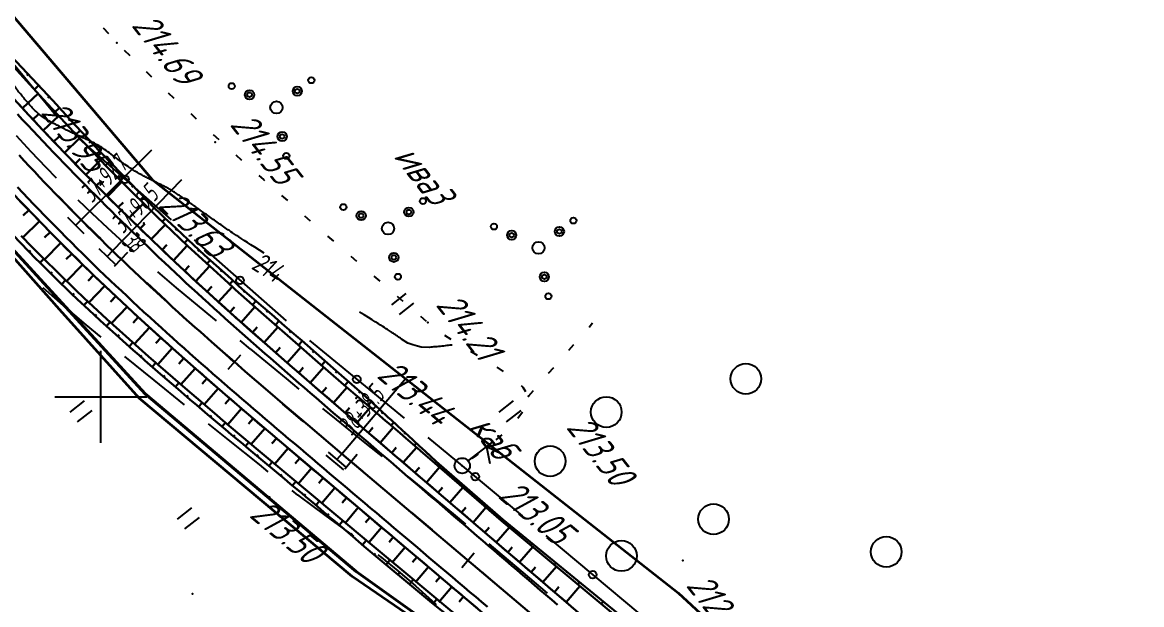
# Model space of a CAD drawing. Header units: millimetres. Extents: x -698 to 8131, y -704 to 4503.
# Drawn here: x 2695.7 to 2841.8, y 2833.7 to 2909.7 of the extents above; entities that cross this region are included whole.
import ezdxf

# ---------------------------------------------------------------- set-up
doc = ezdxf.new("R2010")
doc.units = ezdxf.units.MM
doc.linetypes.add('CONTI', pattern=[0])
doc.linetypes.add('STROT', pattern=[1.7, 0.5, -1.2])
for name, color, linetype, lineweight in [('10', 1, 'Continuous', 35), ('КОПИЯ_ОСЬ_13_ОТКОСЫ', 7, 'Continuous', 30), ('ОСЬ_ВЕРХ_ПОКРЫТИЯ_ГРАНИЦЫ_ПОЛОС', 7, 'Continuous', 30), ('ОСЬ_ВЕРХ_ПОКРЫТИЯ_ОСЬ', 1, 'Continuous', 30)]:
    doc.layers.add(name, color=color, linetype=linetype, lineweight=lineweight)
for name, color, linetype in [('_Ростелеком', 6, 'Continuous'), ('GOR_BDEFAULT', 212, 'CONTI'), ('NAD_MDEFAULT', 7, 'CONTI'), ('PI_OTDEFAULT', 172, 'CONTI'), ('PI_TTDEFAULT', 5, 'CONTI'), ('PLN_O', 7, 'CONTI'), ('SETKR', 2, 'CONTI'), ('SIT_LDEFAULT', 7, 'CONTI'), ('USLZNDEFAULT', 7, 'CONTI'), ('ZAPSKDEFAULT', 7, 'CONTI'), ('ОСЬ_ВЕРХ_ПОКРЫТИЯ_ПИКЕТЫ', 1, 'Continuous'), ('ОСЬ_ВЕРХ_ПОКРЫТИЯ_РАЗБИВКА_КРИВ', 1, 'Continuous'), ('разметка', 7, 'Continuous')]:
    doc.layers.add(name, color=color, linetype=linetype)
doc.styles.add('eskd', font='isocpeui.ttf', dxfattribs={"width": 1.2})
doc.styles.add('SHRFT', font='isocpeui.ttf', dxfattribs={"width": 3.5})
doc.styles.get("Standard").update_dxf_attribs({"font": 'isocpeui.ttf'})
doc.styles.add('STYLE1', font='isocpeui.ttf', dxfattribs={"width": 0.9})
doc.linetypes.add('кабель_связи_проект.', pattern='A,10,-1,["/",STYLE1,S=3,R=0,X=0,Y=-1.5],-4.1', length=15.1)

# ---------------------------------------------------------------- blocks, each defined once
blk = doc.blocks.new('BL_333')
at = {"color": 0}
for p, q in [((0, -6), (0, 6)), ((-6, 0), (6, 0))]:
    blk.add_line(p, q, dxfattribs=at)
blk = doc.blocks.new('BL_2004')
at = {"color": 0}
blk.add_circle((0, 0), 2, dxfattribs=at)
blk = doc.blocks.new('BL_2011')
at = {"color": 0}
for p, q in [((0, 0), (0, 2.4)), ((1.6, 0), (1.6, 2.4))]:
    blk.add_line(p, q, dxfattribs=at)
blk = doc.blocks.new('BL_4017')
at = {"color": 0}
for p, q in [((0, 1), (0, 5)), ((2, 5), (0, 4)), ((0, 4), (2, 3))]:
    blk.add_line(p, q, dxfattribs=at)
blk.add_circle((0, 0), 1, dxfattribs=at)
blk = doc.blocks.new('BL_2010')
at = {"color": 0}
for centre, radius in [((0, 5.78), 0.4), ((0, 3.46), 0.6), ((0, 3.46), 0.3), ((0, 0), 0.8), ((-3.46, -1.74), 0.6), ((-3.46, -1.74), 0.3), ((3.46, -1.74), 0.6), ((3.46, -1.74), 0.3), ((-5.78, -2.88), 0.4), ((5.78, -2.88), 0.4)]:
    blk.add_circle(centre, radius, dxfattribs=at)

msp = doc.modelspace()

# ---------------------------------------------------------------- linework, layer by layer
at = {"layer": '10'}
for points in [[(2141.8, 3408.07), (2216.55, 3392.8), (2263.27, 3383.66), (2327.33, 3370.89), (2327.94, 3376.59), (2354.99, 3366.48), (2380.91, 3351.07), (2408.59, 3327.21), (2444.31, 3286.75), (2473.71, 3241.11), (2495.67, 3193.46), (2512.75, 3149.97), (2512.75, 3149.97), (2597.5, 3024.69), (2712.63, 2889.22), (2781.31, 2835.2), (2837.99, 2782.75), (2867.96, 2764.36), (2948.25, 2701.49), (2981.85, 2680.24), (3061.58, 2646.56), (3212.79, 2609.87)], [(2871.69, 2724.98), (2819.53, 2759.09), (2821.27, 2767.4), (2798.56, 2788.82), (2790.31, 2796.6), (2768.77, 2816.91), (2748.16, 2830.92), (2738.74, 2837.33), (2710.97, 2860.58), (2700.54, 2872.25), (2645.98, 2933.87)]]:
    msp.add_lwpolyline(points, dxfattribs=at)
at = {"layer": '_Ростелеком', "linetype": 'кабель_связи_проект.', "lineweight": 40, "ltscale": 0.25}
msp.add_lwpolyline([(2688.57, 2886.45), (2711.71, 2861.19), (2739.29, 2837.98), (2768.77, 2816.91), (2808.29, 2780.67), (2838.67, 2753.15), (2871.28, 2729.33), (2883.11, 2723.71), (2900.32, 2710.92), (2935.88, 2685.07), (2963.05, 2667.33), (2963.05, 2667.33), (2974.75, 2660.25), (2989.85, 2653.56), (3003.67, 2648.32), (3019.84, 2642.18), (3065.79, 2626.56), (3149.95, 2601.57)], dxfattribs=at)
at = {"layer": 'GOR_BDEFAULT', "color": 212, "elevation": 214, "flags": 128}
for points in [[(2727.28, 2879.59), (2726.64, 2879.99), (2726.06, 2880.36), (2725.54, 2880.68), (2725.07, 2880.98), (2724.65, 2881.25), (2724.28, 2881.49), (2723.94, 2881.71), (2723.65, 2881.9), (2723.38, 2882.08), (2723.14, 2882.24), (2722.92, 2882.39), (2722.72, 2882.53), (2722.53, 2882.66), (2722.35, 2882.78), (2722.17, 2882.91), (2722, 2883.03), (2721.82, 2883.15), (2721.65, 2883.27), (2721.47, 2883.4), (2721.3, 2883.52), (2721.12, 2883.64), (2720.95, 2883.77), (2720.77, 2883.89), (2720.6, 2884.01), (2720.43, 2884.13), (2720.25, 2884.26), (2720.08, 2884.38), (2719.91, 2884.5), (2719.74, 2884.62), (2719.57, 2884.74), (2719.4, 2884.86), (2719.23, 2884.98), (2719.07, 2885.09), (2718.9, 2885.21), (2718.74, 2885.33), (2718.58, 2885.44), (2718.42, 2885.55), (2718.26, 2885.67), (2718.1, 2885.78), (2717.95, 2885.89), (2717.8, 2885.99), (2717.65, 2886.1), (2717.5, 2886.2), (2717.36, 2886.31), (2717.21, 2886.41), (2717.07, 2886.51), (2716.94, 2886.61), (2716.8, 2886.7), (2716.67, 2886.79), (2716.54, 2886.89), (2716.41, 2886.98), (2716.29, 2887.06), (2716.16, 2887.15), (2716.04, 2887.23), (2715.92, 2887.32), (2715.8, 2887.39), (2715.68, 2887.47), (2715.56, 2887.55), (2715.45, 2887.62), (2715.33, 2887.69), (2715.22, 2887.76), (2715.1, 2887.83), (2714.99, 2887.9), (2714.88, 2887.96), (2714.76, 2888.03), (2714.65, 2888.09), (2714.54, 2888.15), (2714.43, 2888.21), (2714.31, 2888.27), (2714.2, 2888.33), (2714.09, 2888.38), (2713.98, 2888.44), (2713.86, 2888.5), (2713.75, 2888.56), (2713.63, 2888.62), (2713.52, 2888.67), (2713.4, 2888.73), (2713.28, 2888.79), (2713.17, 2888.85), (2713.05, 2888.91), (2712.93, 2888.97), (2712.81, 2889.03), (2712.68, 2889.09), (2712.56, 2889.16), (2712.44, 2889.22), (2712.32, 2889.28), (2712.19, 2889.35), (2712.06, 2889.41), (2711.94, 2889.47), (2711.81, 2889.54), (2711.68, 2889.6), (2711.55, 2889.67), (2711.42, 2889.74), (2711.29, 2889.81), (2711.15, 2889.88), (2711.01, 2889.96), (2710.86, 2890.04), (2710.72, 2890.12), (2710.56, 2890.21), (2710.4, 2890.31), (2710.24, 2890.41), (2710.06, 2890.52), (2709.89, 2890.64), (2709.7, 2890.76), (2709.5, 2890.9), (2709.3, 2891.04), (2709.09, 2891.19), (2708.87, 2891.35), (2708.65, 2891.51), (2708.43, 2891.67), (2708.2, 2891.84), (2707.97, 2892.01), (2707.74, 2892.18), (2707.51, 2892.35), (2707.29, 2892.52), (2707.06, 2892.68), (2706.85, 2892.84), (2706.64, 2892.99), (2706.43, 2893.13), (2706.24, 2893.27), (2706.05, 2893.39), (2705.87, 2893.51), (2705.71, 2893.61), (2705.54, 2893.71), (2705.39, 2893.8), (2705.24, 2893.89), (2705.1, 2893.96), (2704.96, 2894.04), (2704.83, 2894.11), (2704.7, 2894.17), (2704.57, 2894.23), (2704.45, 2894.29), (2704.32, 2894.35), (2704.2, 2894.4), (2704.08, 2894.46), (2703.95, 2894.51), (2703.83, 2894.57), (2703.71, 2894.63), (2703.58, 2894.68), (2703.45, 2894.74), (2703.33, 2894.8), (2703.2, 2894.86), (2703.07, 2894.92), (2702.94, 2894.98), (2702.81, 2895.04), (2702.68, 2895.1), (2702.55, 2895.16), (2702.42, 2895.23), (2702.28, 2895.29), (2702.15, 2895.35), (2702.02, 2895.42), (2701.88, 2895.48), (2701.75, 2895.55), (2701.61, 2895.61), (2701.47, 2895.68), (2701.33, 2895.75), (2701.19, 2895.82), (2701.05, 2895.89), (2700.91, 2895.96), (2700.77, 2896.03), (2700.63, 2896.1), (2700.49, 2896.17), (2700.34, 2896.25), (2700.2, 2896.32), (2700.05, 2896.4), (2699.9, 2896.47), (2699.76, 2896.55), (2699.61, 2896.63), (2699.46, 2896.71), (2699.31, 2896.79), (2699.17, 2896.87), (2699.02, 2896.96), (2698.87, 2897.05), (2698.73, 2897.14), (2698.58, 2897.23), (2698.44, 2897.32), (2698.3, 2897.42), (2698.16, 2897.52), (2698.02, 2897.63), (2697.89, 2897.73), (2697.75, 2897.84), (2697.62, 2897.96), (2697.49, 2898.08), (2697.37, 2898.2), (2697.24, 2898.32), (2697.12, 2898.45), (2696.99, 2898.58), (2696.87, 2898.71), (2696.75, 2898.84), (2696.63, 2898.98), (2696.52, 2899.12), (2696.4, 2899.26), (2696.28, 2899.4), (2696.16, 2899.54), (2696.04, 2899.68), (2695.93, 2899.82), (2695.81, 2899.96), (2695.69, 2900.11), (2695.57, 2900.25), (2695.45, 2900.4), (2695.33, 2900.55), (2695.21, 2900.69), (2695.1, 2900.84), (2694.98, 2900.99), (2694.86, 2901.14), (2694.74, 2901.29), (2694.62, 2901.44), (2694.5, 2901.59), (2694.38, 2901.74), (2694.26, 2901.89), (2694.14, 2902.04), (2694.02, 2902.2), (2693.9, 2902.35), (2693.78, 2902.5), (2693.66, 2902.66), (2693.54, 2902.81), (2693.43, 2902.97), (2693.31, 2903.12), (2693.19, 2903.28), (2693.07, 2903.44), (2692.95, 2903.59), (2692.83, 2903.75), (2692.71, 2903.91), (2692.59, 2904.07), (2692.47, 2904.22), (2692.35, 2904.38), (2692.23, 2904.54), (2692.11, 2904.7), (2691.99, 2904.86), (2691.88, 2905.01), (2691.76, 2905.17), (2691.64, 2905.32), (2691.53, 2905.47), (2691.41, 2905.62), (2691.3, 2905.76), (2691.19, 2905.9), (2691.08, 2906.04), (2690.97, 2906.18), (2690.87, 2906.31), (2690.77, 2906.43), (2690.66, 2906.55), (2690.57, 2906.67), (2690.47, 2906.78), (2690.37, 2906.89), (2690.28, 2906.99), (2690.18, 2907.1), (2690.09, 2907.2), (2689.99, 2907.3), (2689.9, 2907.41), (2689.8, 2907.51), (2689.71, 2907.62), (2689.61, 2907.73), (2689.51, 2907.84), (2689.41, 2907.96), (2689.31, 2908.08), (2689.2, 2908.21), (2689.09, 2908.35), (2688.98, 2908.48), (2688.87, 2908.63), (2688.76, 2908.77), (2688.64, 2908.92), (2688.52, 2909.08), (2688.41, 2909.23), (2688.29, 2909.39), (2688.17, 2909.55), (2688.04, 2909.71), (2687.92, 2909.88), (2687.8, 2910.04), (2687.68, 2910.21), (2687.55, 2910.37), (2687.43, 2910.54), (2687.31, 2910.71), (2687.18, 2910.87), (2687.06, 2911.03), (2686.94, 2911.2), (2686.82, 2911.36), (2686.7, 2911.53), (2686.57, 2911.69), (2686.45, 2911.85), (2686.33, 2912.02), (2686.21, 2912.18), (2686.09, 2912.34), (2685.96, 2912.5), (2685.84, 2912.67), (2685.72, 2912.83), (2685.6, 2912.99), (2685.48, 2913.15), (2685.36, 2913.31), (2685.24, 2913.47), (2685.12, 2913.62), (2684.99, 2913.78), (2684.87, 2913.94), (2684.75, 2914.09), (2684.62, 2914.25), (2684.49, 2914.4), (2684.36, 2914.55), (2684.23, 2914.7), (2684.1, 2914.85), (2683.97, 2915), (2683.83, 2915.14), (2683.69, 2915.29), (2683.55, 2915.43), (2683.4, 2915.57), (2683.26, 2915.71), (2683.11, 2915.85), (2682.96, 2915.98), (2682.81, 2916.12), (2682.66, 2916.25), (2682.51, 2916.39), (2682.35, 2916.52), (2682.2, 2916.65), (2682.04, 2916.78), (2681.89, 2916.91), (2681.73, 2917.04), (2681.58, 2917.17), (2681.43, 2917.29), (2681.27, 2917.42), (2681.12, 2917.54), (2680.97, 2917.67), (2680.83, 2917.79), (2680.68, 2917.9), (2680.55, 2918.02), (2680.41, 2918.12), (2680.29, 2918.23), (2680.16, 2918.33), (2680.05, 2918.42), (2679.94, 2918.51), (2679.84, 2918.59), (2679.75, 2918.66), (2679.67, 2918.73)], [(2751.81, 2867.58), (2751.65, 2867.57), (2751.48, 2867.55), (2751.3, 2867.53), (2751.1, 2867.51), (2750.9, 2867.48), (2750.68, 2867.46), (2750.47, 2867.44), (2750.25, 2867.41), (2750.03, 2867.39), (2749.81, 2867.37), (2749.6, 2867.35), (2749.39, 2867.33), (2749.2, 2867.31), (2749.02, 2867.3), (2748.85, 2867.28), (2747.76, 2867.31), (2747.26, 2867.45), (2746.69, 2867.6), (2746.03, 2867.84), (2745.19, 2868.37), (2745.12, 2868.42), (2745.05, 2868.47), (2744.97, 2868.52), (2744.9, 2868.57), (2744.82, 2868.62), (2744.74, 2868.67), (2744.66, 2868.73), (2744.58, 2868.79), (2744.5, 2868.84), (2744.41, 2868.9), (2744.32, 2868.96), (2744.23, 2869.02), (2744.14, 2869.08), (2744.05, 2869.15), (2743.95, 2869.21), (2743.85, 2869.28), (2743.75, 2869.35), (2743.64, 2869.43), (2743.51, 2869.51), (2743.36, 2869.61), (2743.18, 2869.72), (2742.98, 2869.86), (2742.74, 2870.01), (2742.46, 2870.19), (2742.14, 2870.39), (2741.77, 2870.62), (2741.35, 2870.88), (2740.87, 2871.18), (2740.33, 2871.52), (2739.73, 2871.89)]]:
    msp.add_lwpolyline(points, dxfattribs=at)
at = {"layer": 'PI_TTDEFAULT', "color": 5}
for p in [(2708.03, 2907.07, 214.69), (2720.87, 2894.1, 214.55), (2711.57, 2883.53, 213.63), (2748.64, 2870.51, 214.21), (2761.77, 2860.9, 213.5), (2739.29, 2860.63, 213.44), (2753.12, 2851.82, 213.05), (2727.95, 2847.71, 213.5), (2781.91, 2839.44, 212.54), (2717.92, 2835.08, 212.81)]:
    msp.add_point(p, dxfattribs=at)
at = {"layer": 'PLN_O'}
for p, q in [((2690.1, 2909.69), (2700.28, 2897.34)), ((2703.11, 2894.54), (2715.12, 2883.96)), ((2718.11, 2881.32), (2730.12, 2870.74)), ((2733.17, 2868.17), (2745.54, 2858.03)), ((2748.64, 2855.49), (2753.12, 2851.82)), ((2753.12, 2851.82), (2760.95, 2845.27)), ((2764.02, 2842.7), (2776.29, 2832.44))]:
    msp.add_line(p, q, dxfattribs=at)
for centre in [(2709.11, 2889.25), (2724.11, 2876.03), (2739.36, 2863.1), (2754.82, 2850.4), (2770.16, 2837.57)]:
    msp.add_circle(centre, 0.5, dxfattribs=at)
at = {"layer": 'SIT_LDEFAULT', "color": 7}
for p, q in [((2706.24, 2909.01), (2706.92, 2908.27)), ((2709, 2906.11), (2709.71, 2905.41)), ((2711.86, 2903.31), (2712.57, 2902.61)), ((2714.74, 2900.54), (2715.47, 2899.86)), ((2717.67, 2897.82), (2718.4, 2897.14)), ((2696.86, 2892.85), (2694.94, 2894.92)), ((2720.6, 2895.11), (2721.34, 2894.44)), ((2698.8, 2890.79), (2696.86, 2892.85)), ((2723.58, 2892.43), (2724.32, 2891.76)), ((2700.17, 2889.37), (2698.8, 2890.79)), ((2726.55, 2889.75), (2727.16, 2889.2)), ((2727.16, 2889.2), (2727.29, 2889.09)), ((2704.79, 2884.78), (2702.98, 2886.53)), ((2729.54, 2887.11), (2730.29, 2886.45)), ((2706.85, 2882.84), (2704.79, 2884.78)), ((2732.54, 2884.46), (2733.29, 2883.8)), ((2708.94, 2880.94), (2706.85, 2882.84)), ((2735.55, 2881.82), (2736.3, 2881.16)), ((2710.32, 2879.75), (2708.94, 2880.94)), ((2738.56, 2879.19), (2739.31, 2878.53)), ((2715.84, 2875.07), (2713.36, 2877.16)), ((2741.59, 2876.57), (2742.35, 2875.92)), ((2698.36, 2875.12), (2698.77, 2874.74)), ((2698.77, 2874.74), (2701.01, 2872.75)), ((2720.58, 2871.14), (2715.84, 2875.07)), ((2701.01, 2872.75), (2703.98, 2870.24)), ((2744.62, 2873.95), (2745.38, 2873.3)), ((2721.04, 2870.75), (2720.58, 2871.13)), ((2747.66, 2871.36), (2748.42, 2870.71)), ((2703.98, 2870.24), (2705.96, 2868.61)), ((2769.67, 2869.93), (2770.14, 2870.47)), ((2750.81, 2868.89), (2751.65, 2868.35)), ((2725.5, 2867.04), (2724.12, 2868.19)), ((2730.17, 2863.22), (2725.51, 2867.04)), ((2754.19, 2866.78), (2755.05, 2866.27)), ((2767.04, 2866.92), (2767.7, 2867.67)), ((2709.05, 2866.07), (2712.85, 2862.98)), ((2757.63, 2864.71), (2758.46, 2864.15)), ((2764.4, 2863.91), (2765.06, 2864.66)), ((2712.85, 2862.99), (2716.83, 2859.79)), ((2731.84, 2861.84), (2730.16, 2863.21)), ((2760.81, 2862.31), (2761.05, 2862.1)), ((2761.05, 2862.1), (2761.4, 2861.51)), ((2761.77, 2860.9), (2762.43, 2861.65)), ((2736.71, 2857.85), (2734.93, 2859.31)), ((2760.98, 2858.81), (2760.4, 2858)), ((2719.95, 2857.28), (2722.56, 2855.18)), ((2738.57, 2856.33), (2736.71, 2857.85)), ((2722.56, 2855.18), (2726.6, 2851.96)), ((2740.45, 2854.83), (2738.57, 2856.33)), ((2758.28, 2855.87), (2757.52, 2855.22)), ((2742.33, 2853.34), (2740.45, 2854.83)), ((2742.72, 2853.02), (2742.32, 2853.33)), ((2754.95, 2853.15), (2754.38, 2852.74)), ((2755.18, 2853.34), (2754.95, 2853.16)), ((2726.6, 2851.96), (2727.76, 2851.04)), ((2746.09, 2850.35), (2745.85, 2850.54)), ((2747.96, 2848.85), (2746.09, 2850.36)), ((2730.89, 2848.56), (2731.62, 2847.99)), ((2731.63, 2848), (2733.82, 2846.36)), ((2749.82, 2847.33), (2747.96, 2848.85)), ((2733.82, 2846.36), (2736.03, 2844.74)), ((2751.98, 2845.53), (2749.82, 2847.33)), ((2753.58, 2844.19), (2751.98, 2845.53)), ((2736.03, 2844.74), (2738.23, 2843.12)), ((2738.23, 2843.12), (2738.92, 2842.61)), ((2757.75, 2840.67), (2756.64, 2841.61)), ((2761.07, 2837.86), (2757.75, 2840.67)), ((2742.11, 2840.18), (2742.58, 2839.81)), ((2742.59, 2839.82), (2744.71, 2838.1)), ((2744.71, 2838.1), (2747, 2836.12)), ((2764.27, 2835.15), (2761.07, 2837.86)), ((2747, 2836.12), (2749.64, 2833.77)), ((2749.64, 2833.77), (2749.72, 2833.7))]:
    msp.add_line(p, q, dxfattribs=at)
at = {"layer": 'КОПИЯ_ОСЬ_13_ОТКОСЫ'}
for points in [[(2694.27, 2905.28), (2696.97, 2902.41), (2699.68, 2899.55), (2702.65, 2896.28), (2704.31, 2894.48), (2705.64, 2893.05), (2706.32, 2892.35), (2706.99, 2891.64), (2707.67, 2890.94), (2708.35, 2890.24), (2710.98, 2887.51), (2712.96, 2885.49), (2713.66, 2884.81), (2714.36, 2884.13), (2715.07, 2883.46), (2718.04, 2880.68), (2719.48, 2879.35), (2722.51, 2876.61), (2723.61, 2875.62), (2723.97, 2875.29), (2724.71, 2874.64), (2726.58, 2873.03), (2727.7, 2872.07), (2728.57, 2871.31), (2729.19, 2870.77), (2729.93, 2870.11), (2731.42, 2868.81), (2732.17, 2868.16), (2734.77, 2865.86), (2737.02, 2863.9), (2740.4, 2860.95), (2741.13, 2860.27), (2741.87, 2859.59), (2742.36, 2859.15), (2743.46, 2858.13), (2743.84, 2857.8), (2745.31, 2856.44), (2746.06, 2855.77), (2747.51, 2854.4), (2748.26, 2853.73), (2748.99, 2853.05), (2749.73, 2852.37), (2758.4, 2844.81), (2773.87, 2832.14)], [(2694.11, 2904.47), (2698.41, 2899.71), (2702.42, 2895.39), (2705.8, 2891.85), (2706.48, 2891.14), (2707.16, 2890.44), (2707.84, 2889.74), (2709.19, 2888.38), (2712.54, 2885.06), (2713.24, 2884.38), (2715.24, 2882.46), (2717.26, 2880.56), (2719.67, 2878.34), (2722.09, 2876.14), (2723.18, 2875.14), (2723.54, 2874.81), (2725.02, 2873.5), (2727.24, 2871.54), (2731.7, 2867.62), (2733.93, 2865.65), (2737.68, 2862.37), (2739.19, 2861.06), (2739.95, 2860.42), (2741.46, 2859.11), (2741.97, 2858.68), (2743.1, 2857.7), (2743.48, 2857.38), (2745, 2856.07), (2745.76, 2855.42), (2747.27, 2854.11), (2748.03, 2853.46), (2749.54, 2852.15), (2758.24, 2844.63), (2773.6, 2831.82)], [(2694.11, 2904.47), (2698.41, 2899.71), (2702.42, 2895.39), (2705.8, 2891.85), (2706.48, 2891.14), (2707.16, 2890.44), (2707.84, 2889.74), (2709.19, 2888.38), (2712.54, 2885.06), (2713.24, 2884.38), (2715.24, 2882.46), (2717.26, 2880.56), (2719.67, 2878.34), (2722.09, 2876.14), (2723.18, 2875.14), (2723.54, 2874.81), (2725.02, 2873.5), (2727.24, 2871.54), (2731.7, 2867.62), (2733.93, 2865.65), (2737.68, 2862.37), (2739.19, 2861.06), (2739.95, 2860.42), (2741.46, 2859.11), (2741.97, 2858.68), (2743.1, 2857.7), (2743.48, 2857.38), (2745, 2856.07), (2745.76, 2855.42), (2747.27, 2854.11), (2748.03, 2853.46), (2749.54, 2852.15), (2758.24, 2844.63), (2773.6, 2831.82)], [(2696.45, 2902.96), (2696.28, 2902.8)], [(2693.66, 2900.74), (2696.01, 2898.19), (2698.38, 2895.66), (2699.74, 2894.22), (2701.11, 2892.79), (2701.79, 2892.08), (2702.82, 2891.02), (2703.86, 2889.96), (2704.9, 2888.91), (2705.94, 2887.86), (2708.66, 2885.15), (2711.41, 2882.47), (2712.83, 2881.1), (2713.54, 2880.42), (2715.57, 2878.49), (2717.61, 2876.58), (2721.75, 2872.8), (2723.23, 2871.47), (2725.45, 2869.49), (2727.68, 2867.52), (2729.93, 2865.56), (2732.19, 2863.6), (2736.72, 2859.69), (2778.21, 2824.1)], [(2695.7, 2898.53), (2697.76, 2900.44)], [(2697.82, 2901.51), (2697.27, 2900.98)], [(2699.2, 2900.06), (2699.02, 2899.88)], [(2697.06, 2897.07), (2697.75, 2897.7)], [(2698.43, 2895.61), (2700.45, 2897.52)], [(2700.56, 2898.59), (2699.96, 2898.04)], [(2701.9, 2897.11), (2701.7, 2896.93)], [(2699.81, 2894.16), (2700.47, 2894.8)], [(2701.19, 2892.71), (2703.16, 2894.61)], [(2703.25, 2895.63), (2702.69, 2895.11)], [(2704.61, 2894.16), (2704.42, 2893.99)], [(2702.58, 2891.27), (2703.23, 2891.91)], [(2703.98, 2889.84), (2705.9, 2891.74)], [(2705.97, 2892.7), (2705.46, 2892.2)], [(2707.36, 2891.26), (2707.19, 2891.09)], [(2705.38, 2888.42), (2706.02, 2889.06)], [(2706.8, 2887.01), (2708.69, 2888.89)], [(2708.75, 2889.83), (2708.24, 2889.33)], [(2694.21, 2887.65), (2697.35, 2884.36), (2699.28, 2882.38), (2701.23, 2880.41), (2703.24, 2878.43), (2705.25, 2876.47), (2707.29, 2874.53), (2710.74, 2871.31), (2713.04, 2869.21), (2715.35, 2867.12), (2716.86, 2865.78), (2718.74, 2864.12), (2720.76, 2862.35), (2722.54, 2860.81), (2725.2, 2858.52), (2728.64, 2855.58), (2738.31, 2847.39), (2756.34, 2832.13)], [(2710.14, 2888.38), (2709.97, 2888.22)], [(2708.22, 2885.6), (2708.84, 2886.23)], [(2709.64, 2884.19), (2711.5, 2886.09)], [(2711.53, 2886.95), (2711.08, 2886.5)], [(2696.54, 2885.21), (2695.8, 2884.51)], [(2712.93, 2885.52), (2712.78, 2885.37)], [(2697.92, 2883.77), (2695.74, 2881.65)], [(2711.07, 2882.8), (2711.69, 2883.43)], [(2712.51, 2881.41), (2714.35, 2883.31)], [(2714.37, 2884.13), (2713.95, 2883.69)], [(2694.48, 2881.93), (2696.44, 2879.91), (2697.52, 2878.82), (2697.88, 2878.46), (2699.99, 2876.36), (2702.13, 2874.29), (2702.87, 2873.58), (2704.37, 2872.19), (2705.12, 2871.49), (2705.87, 2870.8), (2707.13, 2869.65), (2707.89, 2868.96), (2710.16, 2866.92), (2710.93, 2866.25), (2711.69, 2865.57), (2713.73, 2863.79), (2716.04, 2861.81), (2716.8, 2861.14), (2717.57, 2860.48), (2718.47, 2859.71), (2719.88, 2858.52), (2720.66, 2857.87), (2721.42, 2857.21), (2722.2, 2856.56), (2722.97, 2855.91), (2724.51, 2854.62), (2725.28, 2853.97), (2726.05, 2853.32), (2727.59, 2852.04), (2728.37, 2851.39), (2729.91, 2850.11), (2730.67, 2849.46), (2732.21, 2848.18), (2732.72, 2847.75), (2733.86, 2846.78), (2735.01, 2845.81), (2735.77, 2845.16), (2736.53, 2844.52), (2738.82, 2842.57), (2739.57, 2841.92), (2740.33, 2841.27), (2749.16, 2833.9), (2753.97, 2830.05)], [(2695.52, 2881.87), (2696.95, 2880.41), (2697.66, 2879.68), (2698.38, 2878.96), (2700.49, 2876.87), (2702.62, 2874.8), (2703.74, 2873.75), (2706.74, 2870.98), (2708.38, 2869.49), (2712.17, 2866.11), (2713.44, 2864.99), (2715.35, 2863.33), (2717.27, 2861.67), (2718.93, 2860.25), (2721.11, 2858.39), (2721.88, 2857.74), (2726.5, 2853.85), (2731.12, 2849.99), (2731.89, 2849.36), (2732.66, 2848.71), (2733.18, 2848.29), (2740.83, 2841.86), (2769.64, 2817.88)], [(2699.32, 2882.34), (2698.6, 2881.63)], [(2715.82, 2882.75), (2715.69, 2882.61)], [(2717.28, 2881.39), (2716.86, 2880.94)], [(2696.58, 2879.76), (2696.75, 2879.93)], [(2700.73, 2880.92), (2698.57, 2878.77)], [(2713.95, 2880.02), (2714.56, 2880.66)], [(2715.41, 2878.65), (2717.23, 2880.59)], [(2718.75, 2880.03), (2718.61, 2879.87)], [(2697.99, 2878.34), (2698.49, 2878.85)], [(2702.14, 2879.51), (2701.43, 2878.79)], [(2720.23, 2878.68), (2719.8, 2878.21)], [(2699.41, 2876.94), (2699.58, 2877.1)], [(2703.57, 2878.11), (2701.45, 2875.94)], [(2716.87, 2877.28), (2717.47, 2877.93)], [(2718.34, 2875.92), (2720.14, 2877.9)], [(2721.71, 2877.34), (2721.57, 2877.18)], [(2700.84, 2875.54), (2701.34, 2876.05)], [(2705, 2876.71), (2704.3, 2875.98)], [(2723.19, 2876), (2722.76, 2875.52)], [(2702.28, 2874.15), (2702.44, 2874.32)], [(2706.45, 2875.33), (2704.38, 2873.16)], [(2719.81, 2874.57), (2720.41, 2875.23)], [(2721.29, 2873.22), (2723.1, 2875.21)], [(2724.69, 2874.67), (2724.55, 2874.51)], [(2703.74, 2872.78), (2704.23, 2873.3)], [(2707.9, 2873.95), (2707.22, 2873.23)], [(2709.36, 2872.59), (2707.35, 2870.43)], [(2726.2, 2873.36), (2725.76, 2872.84)], [(2705.2, 2871.42), (2705.37, 2871.59)], [(2710.83, 2871.23), (2710.16, 2870.5)], [(2722.77, 2871.88), (2723.37, 2872.55)], [(2724.26, 2870.55), (2726.06, 2872.57)], [(2727.71, 2872.05), (2727.57, 2871.88)], [(2706.68, 2870.06), (2707.16, 2870.6)], [(2712.3, 2869.88), (2710.35, 2867.73)], [(2725.76, 2869.22), (2726.35, 2869.9)], [(2727.26, 2867.9), (2729.06, 2869.94)], [(2729.22, 2870.74), (2728.75, 2870.21)], [(2708.16, 2868.72), (2708.32, 2868.9)], [(2713.78, 2868.53), (2713.14, 2867.81)], [(2730.73, 2869.42), (2730.57, 2869.24)], [(2709.65, 2867.39), (2710.13, 2867.93)], [(2715.27, 2867.19), (2713.36, 2865.06)], [(2728.76, 2866.58), (2729.36, 2867.26)], [(2730.27, 2865.27), (2732.04, 2867.31)], [(2732.23, 2868.1), (2731.76, 2867.56)], [(2733.73, 2866.78), (2733.57, 2866.6)], [(2711.14, 2866.06), (2711.3, 2866.24)], [(2712.65, 2864.74), (2713.11, 2865.28)], [(2716.76, 2865.86), (2716.13, 2865.15)], [(2735.23, 2865.46), (2734.76, 2864.92)], [(2718.26, 2864.54), (2716.4, 2862.42)], [(2731.78, 2863.95), (2732.37, 2864.64)], [(2733.29, 2862.65), (2735.04, 2864.68)], [(2736.74, 2864.14), (2736.58, 2863.96)], [(2714.16, 2863.43), (2714.31, 2863.61)], [(2715.67, 2862.12), (2716.13, 2862.65)], [(2719.77, 2863.22), (2719.15, 2862.51)], [(2738.24, 2862.83), (2737.78, 2862.29)], [(2717.19, 2860.82), (2717.34, 2860.99)], [(2721.27, 2861.91), (2719.45, 2859.81)], [(2734.81, 2861.34), (2735.39, 2862.02)], [(2736.32, 2860.03), (2738.06, 2862.05)], [(2739.75, 2861.51), (2739.6, 2861.33)], [(2718.7, 2859.51), (2719.16, 2860.05)], [(2722.79, 2860.6), (2722.18, 2859.89)], [(2739.36, 2857.43), (2741.08, 2859.44)], [(2741.24, 2860.17), (2740.79, 2859.69)], [(2720.23, 2858.22), (2720.38, 2858.4)], [(2724.3, 2859.29), (2722.51, 2857.21)], [(2725.82, 2857.99), (2725.22, 2857.29)], [(2737.84, 2858.73), (2738.41, 2859.4)], [(2742.71, 2858.82), (2742.56, 2858.66)], [(2721.76, 2856.93), (2722.2, 2857.46)], [(2727.34, 2856.69), (2725.58, 2854.63)], [(2740.87, 2856.13), (2741.45, 2856.8)], [(2742.39, 2854.83), (2744.11, 2856.83)], [(2744.19, 2857.48), (2743.82, 2857.08)], [(2723.29, 2855.64), (2723.44, 2855.82)], [(2728.86, 2855.39), (2728.28, 2854.7)], [(2745.66, 2856.12), (2745.54, 2855.99)], [(2724.82, 2854.36), (2725.26, 2854.89)], [(2730.39, 2854.1), (2728.65, 2852.05)], [(2743.91, 2853.52), (2744.48, 2854.19)], [(2745.43, 2852.22), (2747.14, 2854.22)], [(2747.13, 2854.76), (2746.85, 2854.47)], [(2726.35, 2853.07), (2726.5, 2853.25)], [(2727.89, 2851.79), (2728.33, 2852.32)], [(2731.91, 2852.81), (2731.33, 2852.13)], [(2748.61, 2853.41), (2748.51, 2853.32)], [(2729.42, 2850.51), (2729.57, 2850.69)], [(2733.44, 2851.51), (2731.73, 2849.49)], [(2746.95, 2850.92), (2747.52, 2851.58)], [(2748.46, 2849.62), (2750.17, 2851.61)], [(2750.08, 2852.06), (2749.89, 2851.85)], [(2751.59, 2850.75), (2751.53, 2850.68)], [(2730.96, 2849.22), (2731.4, 2849.76)], [(2734.96, 2850.22), (2734.39, 2849.55)], [(2753.1, 2849.43), (2752.92, 2849.23)], [(2732.49, 2847.94), (2732.64, 2848.12)], [(2736.49, 2848.93), (2734.8, 2846.93)], [(2749.98, 2848.32), (2750.55, 2848.98)], [(2751.5, 2847.01), (2753.2, 2848.99)], [(2754.6, 2848.12), (2754.54, 2848.05)], [(2734.02, 2846.65), (2734.48, 2847.2)], [(2738.02, 2847.64), (2737.45, 2846.97)], [(2739.54, 2846.34), (2737.86, 2844.35)], [(2753.02, 2845.71), (2753.58, 2846.37)], [(2754.54, 2844.41), (2756.22, 2846.38)], [(2756.11, 2846.8), (2755.95, 2846.62)], [(2735.54, 2845.36), (2735.7, 2845.54)], [(2741.07, 2845.05), (2740.51, 2844.39)], [(2757.62, 2845.49), (2757.56, 2845.43)], [(2737.07, 2844.06), (2737.54, 2844.62)], [(2742.6, 2843.76), (2740.92, 2841.78)], [(2756.06, 2843.11), (2756.62, 2843.76)], [(2757.57, 2841.8), (2759.27, 2843.78)], [(2759.14, 2844.2), (2758.99, 2844.01)], [(2738.59, 2842.76), (2738.75, 2842.95)], [(2740.11, 2841.46), (2740.6, 2842.05)], [(2744.12, 2842.47), (2743.56, 2841.81)], [(2760.69, 2842.93), (2760.64, 2842.87)], [(2745.65, 2841.18), (2743.97, 2839.19)], [(2759.09, 2840.5), (2759.66, 2841.16)], [(2760.61, 2839.2), (2762.34, 2841.22)], [(2762.24, 2841.66), (2762.06, 2841.45)], [(2741.64, 2840.18), (2741.8, 2840.37)], [(2743.18, 2838.9), (2743.65, 2839.46)], [(2747.18, 2839.88), (2746.62, 2839.22)], [(2763.79, 2840.4), (2763.73, 2840.33)], [(2765.33, 2839.13), (2765.13, 2838.89)], [(2744.71, 2837.61), (2744.87, 2837.8)], [(2748.7, 2838.59), (2747.01, 2836.59)], [(2762.13, 2837.9), (2762.7, 2838.57)], [(2763.65, 2836.6), (2765.41, 2838.65)], [(2766.88, 2837.86), (2766.81, 2837.78)], [(2746.25, 2836.33), (2746.69, 2836.87)], [(2750.23, 2837.3), (2749.67, 2836.63)], [(2766.68, 2833.99), (2768.48, 2836.09)], [(2768.43, 2836.6), (2768.21, 2836.32)], [(2747.78, 2835.05), (2747.93, 2835.23)], [(2751.76, 2836.01), (2750.06, 2834)], [(2753.28, 2834.72), (2752.72, 2834.05)], [(2765.16, 2835.29), (2765.75, 2835.98)], [(2769.98, 2835.33), (2769.9, 2835.24)], [(2749.32, 2833.77), (2749.73, 2834.28)], [(2771.52, 2834.06), (2771.28, 2833.76)]]:
    msp.add_lwpolyline(points, dxfattribs=at)
at = {"layer": 'ОСЬ_ВЕРХ_ПОКРЫТИЯ_ГРАНИЦЫ_ПОЛОС', "linetype": 'Continuous'}
for points in [[(2695.13, 2899.15), (2695.8, 2898.43), (2696.46, 2897.71), (2697.13, 2896.99), (2697.8, 2896.28), (2698.47, 2895.57), (2699.14, 2894.85), (2699.82, 2894.14), (2700.49, 2893.44), (2701.17, 2892.73), (2701.85, 2892.03), (2702.53, 2891.33), (2703.21, 2890.63), (2703.89, 2889.93), (2704.57, 2889.24), (2705.26, 2888.55), (2705.95, 2887.86), (2706.64, 2887.17), (2707.31, 2886.49), (2707.99, 2885.82), (2708.66, 2885.15), (2709.34, 2884.49), (2710.02, 2883.82), (2710.71, 2883.16), (2711.4, 2882.48), (2712.1, 2881.8), (2712.8, 2881.12), (2713.51, 2880.45), (2714.21, 2879.77), (2714.92, 2879.1), (2715.63, 2878.43), (2716.34, 2877.76), (2717.06, 2877.1), (2717.78, 2876.43), (2718.49, 2875.77), (2719.21, 2875.11), (2719.94, 2874.45), (2720.66, 2873.79), (2721.39, 2873.13), (2722.11, 2872.47), (2722.84, 2871.82), (2723.57, 2871.16), (2724.31, 2870.51), (2725.04, 2869.86), (2725.77, 2869.21), (2726.51, 2868.56), (2727.25, 2867.91), (2727.99, 2867.26), (2728.73, 2866.61), (2729.47, 2865.96), (2730.21, 2865.32), (2730.95, 2864.67), (2731.7, 2864.03), (2732.44, 2863.38), (2733.19, 2862.74), (2733.93, 2862.09), (2734.68, 2861.45), (2735.43, 2860.8), (2736.17, 2860.16), (2736.92, 2859.52), (2737.67, 2858.87), (2738.42, 2858.23), (2739.17, 2857.59), (2739.92, 2856.94), (2740.67, 2856.3), (2741.42, 2855.66), (2742.17, 2855.01), (2742.93, 2854.37), (2743.68, 2853.72), (2744.43, 2853.08), (2745.18, 2852.44), (2745.93, 2851.79), (2746.68, 2851.15), (2747.43, 2850.5), (2748.18, 2849.86), (2748.93, 2849.22), (2749.68, 2848.57), (2750.43, 2847.93), (2751.18, 2847.28), (2751.93, 2846.64), (2752.68, 2846), (2753.44, 2845.35), (2754.19, 2844.71), (2754.94, 2844.07), (2755.69, 2843.42), (2756.44, 2842.78), (2757.19, 2842.13), (2757.94, 2841.49), (2758.69, 2840.85), (2759.44, 2840.2), (2760.19, 2839.56), (2760.94, 2838.91), (2761.69, 2838.27), (2762.44, 2837.63), (2763.19, 2836.98), (2763.95, 2836.34), (2764.7, 2835.69), (2765.45, 2835.05), (2766.2, 2834.41), (2766.95, 2833.76), (2767.7, 2833.12)], [(2765.55, 2833.64), (2764.8, 2834.29), (2764.05, 2834.93), (2763.3, 2835.58), (2762.55, 2836.22), (2761.8, 2836.86), (2761.05, 2837.51), (2760.3, 2838.15), (2759.55, 2838.79), (2758.8, 2839.44), (2758.04, 2840.08), (2757.29, 2840.73), (2756.54, 2841.37), (2755.79, 2842.01), (2755.04, 2842.66), (2754.29, 2843.3), (2753.54, 2843.95), (2752.79, 2844.59), (2752.04, 2845.23), (2751.29, 2845.88), (2750.54, 2846.52), (2749.79, 2847.17), (2749.04, 2847.81), (2748.28, 2848.45), (2747.53, 2849.1), (2746.78, 2849.74), (2746.03, 2850.38), (2745.28, 2851.03), (2744.53, 2851.67), (2743.78, 2852.32), (2743.03, 2852.96), (2742.28, 2853.6), (2741.53, 2854.25), (2740.78, 2854.89), (2740.03, 2855.54), (2739.28, 2856.18), (2738.53, 2856.82), (2737.78, 2857.47), (2737.03, 2858.11), (2736.28, 2858.75), (2735.53, 2859.4), (2734.78, 2860.04), (2734.03, 2860.69), (2733.28, 2861.33), (2732.54, 2861.98), (2731.79, 2862.62), (2731.05, 2863.27), (2730.3, 2863.91), (2729.56, 2864.56), (2728.81, 2865.21), (2728.07, 2865.85), (2727.33, 2866.5), (2726.59, 2867.15), (2725.85, 2867.8), (2725.12, 2868.45), (2724.38, 2869.11), (2723.65, 2869.76), (2722.91, 2870.41), (2722.18, 2871.07), (2721.45, 2871.73), (2720.72, 2872.38), (2719.99, 2873.04), (2719.27, 2873.7), (2718.54, 2874.37), (2717.82, 2875.03), (2717.1, 2875.69), (2716.38, 2876.36), (2715.67, 2877.03), (2714.95, 2877.7), (2714.24, 2878.37), (2713.53, 2879.04), (2712.82, 2879.72), (2712.11, 2880.4), (2711.41, 2881.08), (2710.71, 2881.76), (2710.01, 2882.44), (2709.33, 2883.1), (2708.64, 2883.77), (2707.96, 2884.44), (2707.28, 2885.11), (2706.61, 2885.79), (2705.93, 2886.46), (2705.24, 2887.15), (2704.55, 2887.84), (2703.86, 2888.54), (2703.17, 2889.24), (2702.49, 2889.93), (2701.8, 2890.64), (2701.12, 2891.34), (2700.44, 2892.04), (2699.76, 2892.75), (2699.09, 2893.46), (2698.41, 2894.17), (2697.74, 2894.88), (2697.07, 2895.6), (2696.4, 2896.32), (2695.73, 2897.03), (2695.06, 2897.75)]]:
    msp.add_lwpolyline(points, dxfattribs=at)
at = {"layer": 'ОСЬ_ВЕРХ_ПОКРЫТИЯ_ГРАНИЦЫ_ПОЛОС', "linetype": 'Continuous', "lineweight": 30}
for points in [[(2756.42, 2833.38), (2755.65, 2834.02), (2754.89, 2834.67), (2754.13, 2835.31), (2753.36, 2835.96), (2752.6, 2836.61), (2751.84, 2837.25), (2751.07, 2837.9), (2750.31, 2838.54), (2749.55, 2839.19), (2748.78, 2839.84), (2748.02, 2840.48), (2747.26, 2841.13), (2746.49, 2841.77), (2745.73, 2842.42), (2744.97, 2843.06), (2744.2, 2843.71), (2743.44, 2844.36), (2742.68, 2845), (2741.91, 2845.65), (2741.15, 2846.29), (2740.39, 2846.94), (2739.62, 2847.59), (2738.86, 2848.23), (2738.1, 2848.88), (2737.33, 2849.52), (2736.57, 2850.17), (2735.81, 2850.82), (2735.04, 2851.46), (2734.28, 2852.11), (2733.52, 2852.75), (2732.75, 2853.4), (2731.99, 2854.05), (2731.22, 2854.7), (2730.46, 2855.34), (2729.7, 2855.99), (2728.93, 2856.64), (2728.17, 2857.29), (2727.41, 2857.94), (2726.65, 2858.59), (2725.89, 2859.25), (2725.12, 2859.9), (2724.36, 2860.55), (2723.6, 2861.21), (2722.84, 2861.87), (2722.09, 2862.53), (2721.33, 2863.18), (2720.57, 2863.84), (2719.81, 2864.51), (2719.06, 2865.17), (2718.31, 2865.84), (2717.55, 2866.5), (2716.8, 2867.17), (2716.05, 2867.84), (2715.3, 2868.51), (2714.55, 2869.18), (2713.8, 2869.86), (2713.06, 2870.54), (2712.32, 2871.22), (2711.57, 2871.9), (2710.83, 2872.58), (2710.09, 2873.27), (2709.36, 2873.96), (2708.62, 2874.65), (2707.89, 2875.34), (2707.15, 2876.03), (2706.42, 2876.73), (2705.7, 2877.43), (2704.97, 2878.13), (2704.25, 2878.84), (2703.53, 2879.54), (2702.81, 2880.25), (2702.09, 2880.97), (2701.38, 2881.68), (2700.67, 2882.4), (2699.96, 2883.12), (2699.25, 2883.84), (2698.55, 2884.56), (2697.85, 2885.29), (2697.15, 2886.01), (2696.45, 2886.74), (2695.75, 2887.47), (2695.06, 2888.2)], [(2755.01, 2833.26), (2754.24, 2833.9), (2753.48, 2834.55), (2752.72, 2835.2), (2751.95, 2835.84), (2751.19, 2836.49), (2750.43, 2837.13), (2749.66, 2837.78), (2748.9, 2838.43), (2748.14, 2839.07), (2747.37, 2839.72), (2746.61, 2840.36), (2745.85, 2841.01), (2745.08, 2841.66), (2744.32, 2842.3), (2743.56, 2842.95), (2742.79, 2843.59), (2742.03, 2844.24), (2741.27, 2844.89), (2740.5, 2845.53), (2739.74, 2846.18), (2738.98, 2846.82), (2738.21, 2847.47), (2737.45, 2848.11), (2736.69, 2848.76), (2735.92, 2849.41), (2735.16, 2850.05), (2734.4, 2850.7), (2733.63, 2851.34), (2732.87, 2851.99), (2732.11, 2852.64), (2731.34, 2853.29), (2730.58, 2853.93), (2729.81, 2854.58), (2729.05, 2855.23), (2728.29, 2855.88), (2727.52, 2856.53), (2726.76, 2857.18), (2726, 2857.83), (2725.23, 2858.49), (2724.47, 2859.14), (2723.71, 2859.8), (2722.95, 2860.45), (2722.19, 2861.11), (2721.43, 2861.77), (2720.67, 2862.43), (2719.91, 2863.09), (2719.16, 2863.76), (2718.4, 2864.42), (2717.64, 2865.09), (2716.89, 2865.75), (2716.14, 2866.42), (2715.38, 2867.09), (2714.63, 2867.77), (2713.88, 2868.44), (2713.13, 2869.12), (2712.39, 2869.8), (2711.64, 2870.48), (2710.9, 2871.16), (2710.15, 2871.85), (2709.41, 2872.54), (2708.67, 2873.22), (2707.93, 2873.92), (2707.2, 2874.61), (2706.46, 2875.31), (2705.73, 2876.01), (2705, 2876.71), (2704.27, 2877.42), (2703.55, 2878.12), (2702.83, 2878.83), (2702.1, 2879.54), (2701.39, 2880.26), (2700.67, 2880.98), (2699.96, 2881.69), (2699.24, 2882.42), (2698.54, 2883.14), (2697.83, 2883.86), (2697.13, 2884.59), (2696.43, 2885.32), (2695.73, 2886.05), (2695.03, 2886.78)]]:
    msp.add_lwpolyline(points, dxfattribs=at)
at = {"layer": 'ОСЬ_ВЕРХ_ПОКРЫТИЯ_ОСЬ'}
msp.add_lwpolyline([(2695.26, 2892.38), (2695.92, 2891.67), (2696.59, 2890.96), (2697.26, 2890.24), (2697.93, 2889.54), (2698.6, 2888.83), (2699.28, 2888.12), (2699.95, 2887.42), (2700.63, 2886.72), (2701.31, 2886.02), (2702, 2885.32), (2702.68, 2884.63), (2703.37, 2883.94), (2703.37, 2883.94, 0.004805), (2707.47, 2879.89), (2707.47, 2879.89), (2708.17, 2879.21), (2708.88, 2878.53), (2709.59, 2877.86), (2710.29, 2877.19), (2711, 2876.52), (2711.72, 2875.86), (2712.43, 2875.19), (2713.15, 2874.53), (2713.86, 2873.87), (2714.58, 2873.21), (2715.3, 2872.55), (2716.03, 2871.9), (2716.75, 2871.24), (2717.48, 2870.59), (2718.2, 2869.94), (2718.93, 2869.29), (2720.39, 2867.99), (2721.86, 2866.71), (2723.33, 2865.42), (2724.8, 2864.14), (2726.28, 2862.87), (2727.76, 2861.6), (2729.98, 2859.69), (2732.95, 2857.16), (2737.42, 2853.38), (2737.42, 2853.38), (2789.72, 2809.13)], format="xyb", dxfattribs=at)
at = {"layer": 'ОСЬ_ВЕРХ_ПОКРЫТИЯ_ПИКЕТЫ'}
for p, q in [((2707.72, 2877.91), (2709.45, 2879.71)), ((2707.72, 2877.91), (2709.45, 2879.71)), ((2722.57, 2864.42), (2724.21, 2866.31)), ((2737.79, 2851.43), (2739.41, 2853.33)), ((2753.06, 2838.51), (2754.68, 2840.42))]:
    msp.add_line(p, q, dxfattribs=at)
at = {"layer": 'ОСЬ_ВЕРХ_ПОКРЫТИЯ_РАЗБИВКА_КРИВ'}
for p, q in [((2703.37, 2883.94), (2712.58, 2893.1)), ((2707.47, 2879.89), (2716.51, 2889.23)), ((2701.6, 2884.29), (2703.72, 2882.17)), ((2703.37, 2883.94), (2702.66, 2883.23)), ((2705.7, 2880.21), (2707.85, 2878.12)), ((2707.47, 2879.89), (2706.78, 2879.17)), ((2737.42, 2853.38), (2745.82, 2863.3)), ((2735.63, 2853.59), (2737.92, 2851.65)), ((2735.31, 2853.2), (2737.6, 2851.27)), ((2737.42, 2853.38), (2736.77, 2852.62))]:
    msp.add_line(p, q, dxfattribs=at)
at = {"layer": 'разметка', "linetype": 'STROT', "lineweight": 30, "ltscale": 7}
msp.add_lwpolyline([(2531.62, 3096.83), (2551.97, 3067.02, 0.00543), (2568.11, 3044.31, 0.01189), (2568.11, 3044.31, 0.000612), (2568.11, 3044.31, 0.019467), (2623.53, 2974.61, 0.000292), (2623.53, 2974.61), (2623.53, 2974.61), (2676.45, 2913.52, 0.016638), (2703.37, 2883.94, 0.021736), (2737.42, 2853.38), (2790.96, 2808.07, 0.01625), (2892.85, 2727.39), (2904.69, 2718.62, 0.037498), (2979.53, 2668.8, 0.010492), (2990.78, 2663.14, 0.037499), (3075.38, 2632.71), (3091.26, 2627.88), (3091.26, 2627.88, 0.001669), (3126.49, 2617.21), (3126.49, 2617.21)], format="xyb", dxfattribs=at)

# ---------------------------------------------------------------- block references
at = {"layer": 'SETKR', "color": 82}
msp.add_blockref('BL_333', (2705.93, 2860.83), dxfattribs=at)
at = {"layer": 'USLZNDEFAULT', "color": 7, "rotation": 307.9999999999999}
msp.add_blockref('BL_4017', (2753.12, 2851.82), dxfattribs=at)
at = {"layer": 'ZAPSKDEFAULT', "color": 7, "rotation": 307.9999999999999}
for name, p in [('BL_2010', (2728.86, 2898.63)), ('BL_2010', (2743.43, 2882.83)), ('BL_2010', (2763.08, 2880.29)), ('BL_2011', (2743.93, 2872.83)), ('BL_2004', (2790.15, 2863.17)), ('BL_2004', (2771.93, 2858.83)), ('BL_2011', (2701.93, 2858.83)), ('BL_2011', (2757.93, 2858.83)), ('BL_2004', (2764.59, 2852.41)), ('BL_2011', (2715.93, 2844.83)), ('BL_2004', (2785.93, 2844.83)), ('BL_2004', (2808.48, 2840.56)), ('BL_2004', (2773.9, 2840.03))]:
    msp.add_blockref(name, p, dxfattribs=at)

# ---------------------------------------------------------------- texts
at = {"layer": 'GOR_BDEFAULT', "color": 212, "style": 'SHRFT', "width": 0.75}
msp.add_text('214', height=2.625, rotation=328.2953, dxfattribs=at).set_placement((2725.45, 2877.63, 214))
at = {"layer": 'NAD_MDEFAULT', "color": 7, "style": 'eskd', "oblique": 10, "width": 0.8}
for s, p in [('ива3', (2744.06, 2892.21)), ('каб', (2753.99, 2856.91))]:
    msp.add_text(s, height=3.5, rotation=308, dxfattribs=at).set_placement(p)
at = {"layer": 'PI_OTDEFAULT', "color": 172, "style": 'eskd', "oblique": 10, "width": 0.8}
for s, rotation, p in [('214.69', 308, (2709.84, 2909.35)), ('213.95', 308, (2698, 2897.94)), ('214.55', 308, (2722.69, 2896.38)), ('213.63', 316, (2713.3, 2885.74)), ('214.21', 308, (2749.57, 2872.82)), ('213.44', 320, (2741.82, 2863.44)), ('213.50', 308, (2766.6, 2856.81)), ('213.05', 320, (2757.65, 2847.73)), ('213.50', 320, (2725.17, 2845.23)), ('212.54', 308, (2782.24, 2836.15))]:
    msp.add_text(s, height=3.5, rotation=rotation, dxfattribs=at).set_placement(p)
at = {"layer": 'ОСЬ_ВЕРХ_ПОКРЫТИЯ_ПИКЕТЫ', "width": 0.6}
msp.add_text('38', height=2.5, rotation=316.2324, dxfattribs=at).set_placement((2708.54, 2880.93))
at = {"layer": 'ОСЬ_ВЕРХ_ПОКРЫТИЯ_РАЗБИВКА_КРИВ', "width": 0.6}
for s, rotation, p in [('37+92.7', 44.841, (2704.79, 2886.05)), ('37+98.5', 45.9422, (2708.85, 2882.03)), ('38+38.5', 49.7619, (2738.65, 2855.61))]:
    msp.add_text(s, height=2.5, rotation=rotation, dxfattribs=at).set_placement(p)

doc.saveas('drawing.dxf')
